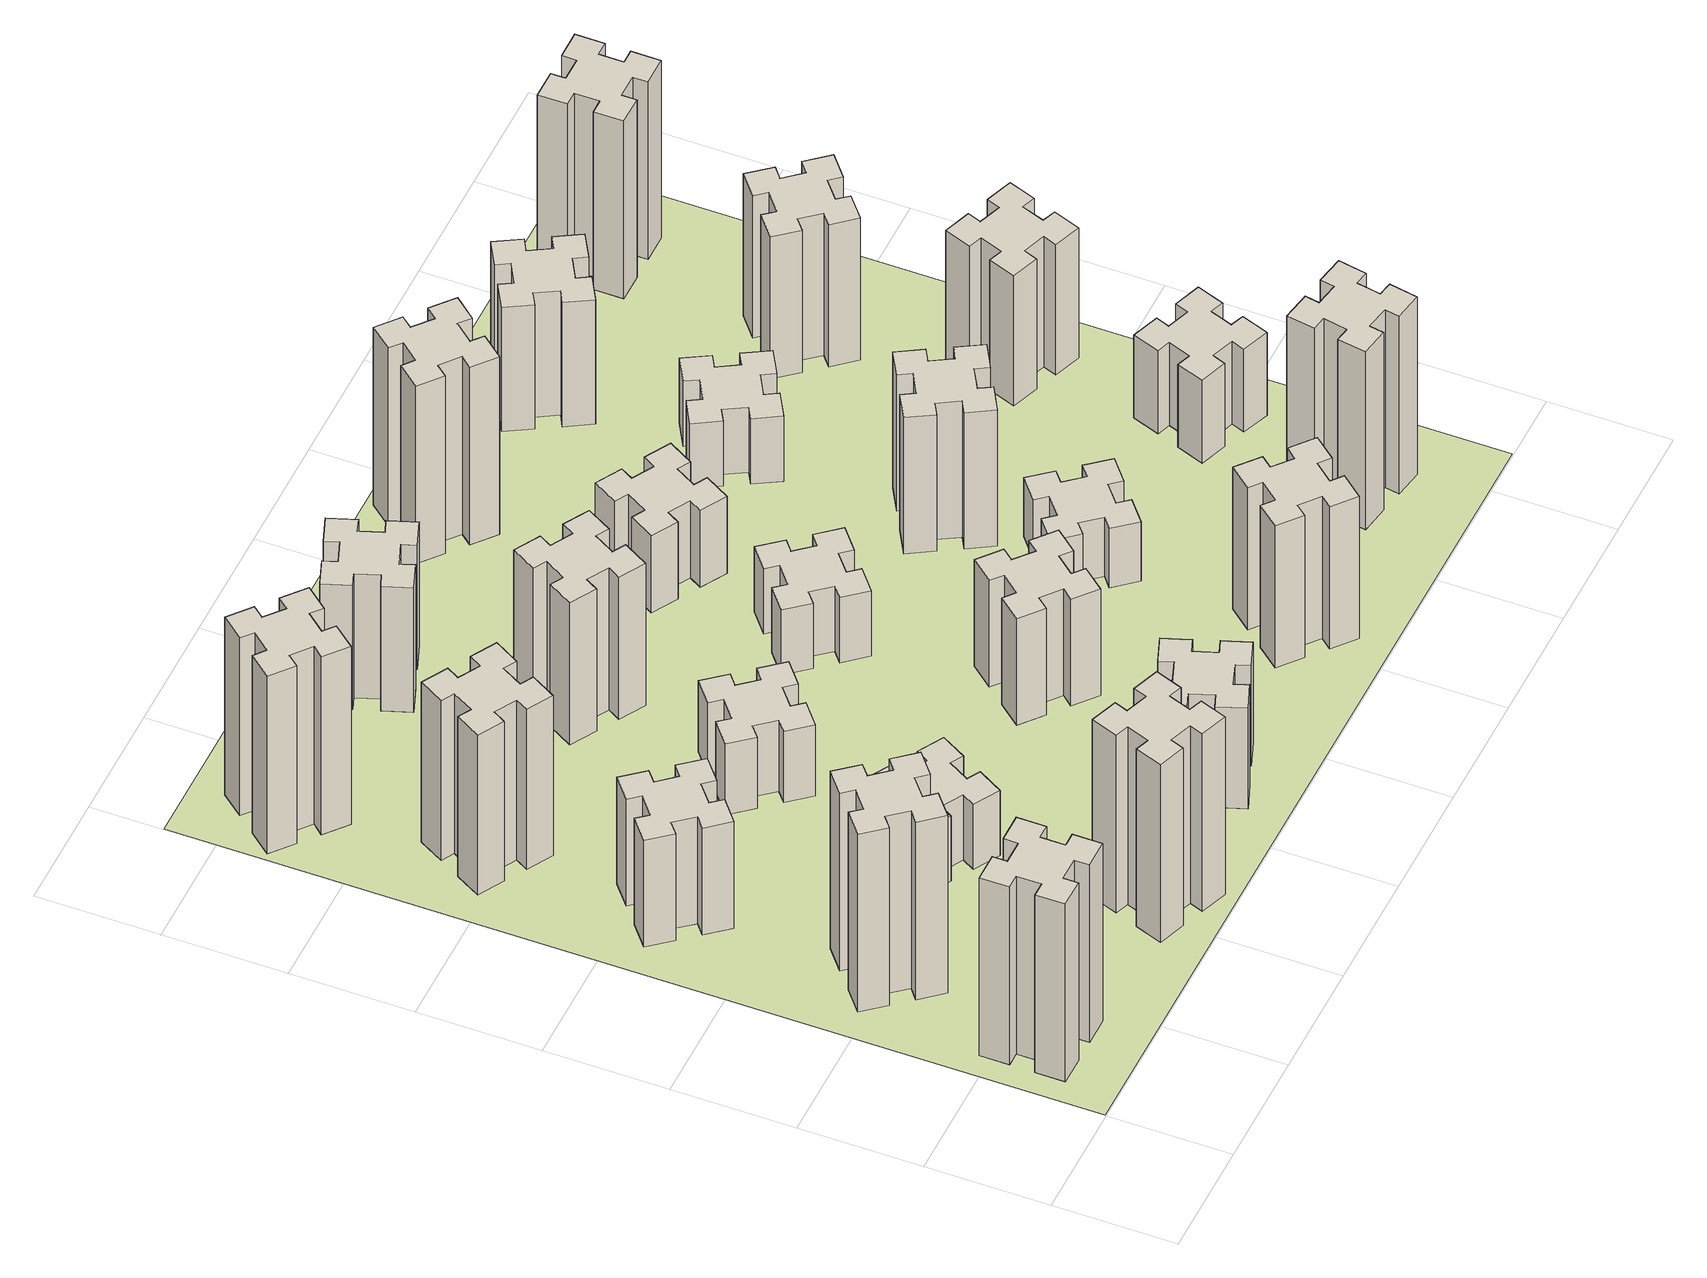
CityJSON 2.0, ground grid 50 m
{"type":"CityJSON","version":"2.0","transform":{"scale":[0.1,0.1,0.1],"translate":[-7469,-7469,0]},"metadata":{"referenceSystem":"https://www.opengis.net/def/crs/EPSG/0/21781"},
"CityObjects":{
"building1":{"type":"Building","attributes":{"class":"1000","function":"1000","usage":"1000","yearOfConstruction":2016,"roofType":"1000","measuredHeight":90,"storeysAboveGround":30,"storeysBelowGround":0},"geometry":[{"type":"Solid","lod":"1","boundaries":[[[[0,1,2,3,4,5,6,7,8,9,10,11,12,13,14,15,16,17,18,19]],[[17,16,20,21]],[[16,15,22,20]],[[15,14,23,22]],[[14,13,24,23]],[[13,12,25,24]],[[12,11,26,25]],[[11,10,27,26]],[[10,9,28,27]],[[9,8,29,28]],[[8,7,30,29]],[[7,6,31,30]],[[6,5,32,31]],[[5,4,33,32]],[[4,3,34,33]],[[3,2,35,34]],[[2,1,36,35]],[[1,0,37,36]],[[0,19,38,37]],[[19,18,39,38]],[[18,17,21,39]],[[24,25,26,27,28,29,30,31,32,33,34,35,36,37,38,39,21,20,22,23]]]]}]},
"building2":{"type":"Building","attributes":{"class":"1000","function":"1000","usage":"1000","yearOfConstruction":2016,"roofType":"1000","measuredHeight":90,"storeysAboveGround":30,"storeysBelowGround":0},"geometry":[{"type":"Solid","lod":"1","boundaries":[[[[40,41,42,43,44,45,46,47,48,49,50,51,52,53,54,55,56,57,58,59]],[[57,56,60,61]],[[56,55,62,60]],[[55,54,63,62]],[[54,53,64,63]],[[53,52,65,64]],[[52,51,66,65]],[[51,50,67,66]],[[50,49,68,67]],[[49,48,69,68]],[[48,47,70,69]],[[47,46,71,70]],[[46,45,72,71]],[[45,44,73,72]],[[44,43,74,73]],[[43,42,75,74]],[[42,41,76,75]],[[41,40,77,76]],[[40,59,78,77]],[[59,58,79,78]],[[58,57,61,79]],[[64,65,66,67,68,69,70,71,72,73,74,75,76,77,78,79,61,60,62,63]]]]}]},
"building3":{"type":"Building","attributes":{"class":"1000","function":"1000","usage":"1000","yearOfConstruction":2016,"roofType":"1000","measuredHeight":54,"storeysAboveGround":30,"storeysBelowGround":0},"geometry":[{"type":"Solid","lod":"1","boundaries":[[[[80,81,82,83,84,85,86,87,88,89,90,91,92,93,94,95,96,97,98,99]],[[97,96,100,101]],[[96,95,102,100]],[[95,94,103,102]],[[94,93,104,103]],[[93,92,105,104]],[[92,91,106,105]],[[91,90,107,106]],[[90,89,108,107]],[[89,88,109,108]],[[88,87,110,109]],[[87,86,111,110]],[[86,85,112,111]],[[85,84,113,112]],[[84,83,114,113]],[[83,82,115,114]],[[82,81,116,115]],[[81,80,117,116]],[[80,99,118,117]],[[99,98,119,118]],[[98,97,101,119]],[[104,105,106,107,108,109,110,111,112,113,114,115,116,117,118,119,101,100,102,103]]]]}]},
"building4":{"type":"Building","attributes":{"class":"1000","function":"1000","usage":"1000","yearOfConstruction":2016,"roofType":"1000","measuredHeight":81,"storeysAboveGround":30,"storeysBelowGround":0},"geometry":[{"type":"Solid","lod":"1","boundaries":[[[[120,121,122,123,124,125,126,127,128,129,130,131,132,133,134,135,136,137,138,139]],[[137,136,140,141]],[[136,135,142,140]],[[135,134,143,142]],[[134,133,144,143]],[[133,132,145,144]],[[132,131,146,145]],[[131,130,147,146]],[[130,129,148,147]],[[129,128,149,148]],[[128,127,150,149]],[[127,126,151,150]],[[126,125,152,151]],[[125,124,153,152]],[[124,123,154,153]],[[123,122,155,154]],[[122,121,156,155]],[[121,120,157,156]],[[120,139,158,157]],[[139,138,159,158]],[[138,137,141,159]],[[144,145,146,147,148,149,150,151,152,153,154,155,156,157,158,159,141,140,142,143]]]]}]},
"building5":{"type":"Building","attributes":{"class":"1000","function":"1000","usage":"1000","yearOfConstruction":2016,"roofType":"1000","measuredHeight":90,"storeysAboveGround":30,"storeysBelowGround":0},"geometry":[{"type":"Solid","lod":"1","boundaries":[[[[160,161,162,163,164,165,166,167,168,169,170,171,172,173,174,175,176,177,178,179]],[[177,176,180,181]],[[176,175,182,180]],[[175,174,183,182]],[[174,173,184,183]],[[173,172,185,184]],[[172,171,186,185]],[[171,170,187,186]],[[170,169,188,187]],[[169,168,189,188]],[[168,167,190,189]],[[167,166,191,190]],[[166,165,192,191]],[[165,164,193,192]],[[164,163,194,193]],[[163,162,195,194]],[[162,161,196,195]],[[161,160,197,196]],[[160,179,198,197]],[[179,178,199,198]],[[178,177,181,199]],[[184,185,186,187,188,189,190,191,192,193,194,195,196,197,198,199,181,180,182,183]]]]}]},
"building6":{"type":"Building","attributes":{"class":"1000","function":"1000","usage":"1000","yearOfConstruction":2016,"roofType":"1000","measuredHeight":90,"storeysAboveGround":30,"storeysBelowGround":0},"geometry":[{"type":"Solid","lod":"1","boundaries":[[[[200,201,202,203,204,205,206,207,208,209,210,211,212,213,214,215,216,217,218,219]],[[217,216,220,221]],[[216,215,222,220]],[[215,214,223,222]],[[214,213,224,223]],[[213,212,225,224]],[[212,211,226,225]],[[211,210,227,226]],[[210,209,228,227]],[[209,208,229,228]],[[208,207,230,229]],[[207,206,231,230]],[[206,205,232,231]],[[205,204,233,232]],[[204,203,234,233]],[[203,202,235,234]],[[202,201,236,235]],[[201,200,237,236]],[[200,219,238,237]],[[219,218,239,238]],[[218,217,221,239]],[[224,225,226,227,228,229,230,231,232,233,234,235,236,237,238,239,221,220,222,223]]]]}]},
"building7":{"type":"Building","attributes":{"class":"1000","function":"1000","usage":"1000","yearOfConstruction":2016,"roofType":"1000","measuredHeight":33,"storeysAboveGround":30,"storeysBelowGround":0},"geometry":[{"type":"Solid","lod":"1","boundaries":[[[[240,241,242,243,244,245,246,247,248,249,250,251,252,253,254,255,256,257,258,259]],[[257,256,260,261]],[[256,255,262,260]],[[255,254,263,262]],[[254,253,264,263]],[[253,252,265,264]],[[252,251,266,265]],[[251,250,267,266]],[[250,249,268,267]],[[249,248,269,268]],[[248,247,270,269]],[[247,246,271,270]],[[246,245,272,271]],[[245,244,273,272]],[[244,243,274,273]],[[243,242,275,274]],[[242,241,276,275]],[[241,240,277,276]],[[240,259,278,277]],[[259,258,279,278]],[[258,257,261,279]],[[264,265,266,267,268,269,270,271,272,273,274,275,276,277,278,279,261,260,262,263]]]]}]},
"building8":{"type":"Building","attributes":{"class":"1000","function":"1000","usage":"1000","yearOfConstruction":2016,"roofType":"1000","measuredHeight":36,"storeysAboveGround":30,"storeysBelowGround":0},"geometry":[{"type":"Solid","lod":"1","boundaries":[[[[280,281,282,283,284,285,286,287,288,289,290,291,292,293,294,295,296,297,298,299]],[[297,296,300,301]],[[296,295,302,300]],[[295,294,303,302]],[[294,293,304,303]],[[293,292,305,304]],[[292,291,306,305]],[[291,290,307,306]],[[290,289,308,307]],[[289,288,309,308]],[[288,287,310,309]],[[287,286,311,310]],[[286,285,312,311]],[[285,284,313,312]],[[284,283,314,313]],[[283,282,315,314]],[[282,281,316,315]],[[281,280,317,316]],[[280,299,318,317]],[[299,298,319,318]],[[298,297,301,319]],[[304,305,306,307,308,309,310,311,312,313,314,315,316,317,318,319,301,300,302,303]]]]}]},
"building9":{"type":"Building","attributes":{"class":"1000","function":"1000","usage":"1000","yearOfConstruction":2016,"roofType":"1000","measuredHeight":51,"storeysAboveGround":30,"storeysBelowGround":0},"geometry":[{"type":"Solid","lod":"1","boundaries":[[[[320,321,322,323,324,325,326,327,328,329,330,331,332,333,334,335,336,337,338,339]],[[337,336,340,341]],[[336,335,342,340]],[[335,334,343,342]],[[334,333,344,343]],[[333,332,345,344]],[[332,331,346,345]],[[331,330,347,346]],[[330,329,348,347]],[[329,328,349,348]],[[328,327,350,349]],[[327,326,351,350]],[[326,325,352,351]],[[325,324,353,352]],[[324,323,354,353]],[[323,322,355,354]],[[322,321,356,355]],[[321,320,357,356]],[[320,339,358,357]],[[339,338,359,358]],[[338,337,341,359]],[[344,345,346,347,348,349,350,351,352,353,354,355,356,357,358,359,341,340,342,343]]]]}]},
"building10":{"type":"Building","attributes":{"class":"1000","function":"1000","usage":"1000","yearOfConstruction":2016,"roofType":"1000","measuredHeight":72,"storeysAboveGround":30,"storeysBelowGround":0},"geometry":[{"type":"Solid","lod":"1","boundaries":[[[[360,361,362,363,364,365,366,367,368,369,370,371,372,373,374,375,376,377,378,379]],[[377,376,380,381]],[[376,375,382,380]],[[375,374,383,382]],[[374,373,384,383]],[[373,372,385,384]],[[372,371,386,385]],[[371,370,387,386]],[[370,369,388,387]],[[369,368,389,388]],[[368,367,390,389]],[[367,366,391,390]],[[366,365,392,391]],[[365,364,393,392]],[[364,363,394,393]],[[363,362,395,394]],[[362,361,396,395]],[[361,360,397,396]],[[360,379,398,397]],[[379,378,399,398]],[[378,377,381,399]],[[384,385,386,387,388,389,390,391,392,393,394,395,396,397,398,399,381,380,382,383]]]]}]},
"building11":{"type":"Building","attributes":{"class":"1000","function":"1000","usage":"1000","yearOfConstruction":2016,"roofType":"1000","measuredHeight":63,"storeysAboveGround":30,"storeysBelowGround":0},"geometry":[{"type":"Solid","lod":"1","boundaries":[[[[400,401,402,403,404,405,406,407,408,409,410,411,412,413,414,415,416,417,418,419]],[[417,416,420,421]],[[416,415,422,420]],[[415,414,423,422]],[[414,413,424,423]],[[413,412,425,424]],[[412,411,426,425]],[[411,410,427,426]],[[410,409,428,427]],[[409,408,429,428]],[[408,407,430,429]],[[407,406,431,430]],[[406,405,432,431]],[[405,404,433,432]],[[404,403,434,433]],[[403,402,435,434]],[[402,401,436,435]],[[401,400,437,436]],[[400,419,438,437]],[[419,418,439,438]],[[418,417,421,439]],[[424,425,426,427,428,429,430,431,432,433,434,435,436,437,438,439,421,420,422,423]]]]}]},
"building12":{"type":"Building","attributes":{"class":"1000","function":"1000","usage":"1000","yearOfConstruction":2016,"roofType":"1000","measuredHeight":54,"storeysAboveGround":30,"storeysBelowGround":0},"geometry":[{"type":"Solid","lod":"1","boundaries":[[[[440,441,442,443,444,445,446,447,448,449,450,451,452,453,454,455,456,457,458,459]],[[457,456,460,461]],[[456,455,462,460]],[[455,454,463,462]],[[454,453,464,463]],[[453,452,465,464]],[[452,451,466,465]],[[451,450,467,466]],[[450,449,468,467]],[[449,448,469,468]],[[448,447,470,469]],[[447,446,471,470]],[[446,445,472,471]],[[445,444,473,472]],[[444,443,474,473]],[[443,442,475,474]],[[442,441,476,475]],[[441,440,477,476]],[[440,459,478,477]],[[459,458,479,478]],[[458,457,461,479]],[[464,465,466,467,468,469,470,471,472,473,474,475,476,477,478,479,461,460,462,463]]]]}]},
"building13":{"type":"Building","attributes":{"class":"1000","function":"1000","usage":"1000","yearOfConstruction":2016,"roofType":"1000","measuredHeight":33,"storeysAboveGround":30,"storeysBelowGround":0},"geometry":[{"type":"Solid","lod":"1","boundaries":[[[[480,481,482,483,484,485,486,487,488,489,490,491,492,493,494,495,496,497,498,499]],[[497,496,500,501]],[[496,495,502,500]],[[495,494,503,502]],[[494,493,504,503]],[[493,492,505,504]],[[492,491,506,505]],[[491,490,507,506]],[[490,489,508,507]],[[489,488,509,508]],[[488,487,510,509]],[[487,486,511,510]],[[486,485,512,511]],[[485,484,513,512]],[[484,483,514,513]],[[483,482,515,514]],[[482,481,516,515]],[[481,480,517,516]],[[480,499,518,517]],[[499,498,519,518]],[[498,497,501,519]],[[504,505,506,507,508,509,510,511,512,513,514,515,516,517,518,519,501,500,502,503]]]]}]},
"building14":{"type":"Building","attributes":{"class":"1000","function":"1000","usage":"1000","yearOfConstruction":2016,"roofType":"1000","measuredHeight":72,"storeysAboveGround":30,"storeysBelowGround":0},"geometry":[{"type":"Solid","lod":"1","boundaries":[[[[520,521,522,523,524,525,526,527,528,529,530,531,532,533,534,535,536,537,538,539]],[[537,536,540,541]],[[536,535,542,540]],[[535,534,543,542]],[[534,533,544,543]],[[533,532,545,544]],[[532,531,546,545]],[[531,530,547,546]],[[530,529,548,547]],[[529,528,549,548]],[[528,527,550,549]],[[527,526,551,550]],[[526,525,552,551]],[[525,524,553,552]],[[524,523,554,553]],[[523,522,555,554]],[[522,521,556,555]],[[521,520,557,556]],[[520,539,558,557]],[[539,538,559,558]],[[538,537,541,559]],[[544,545,546,547,548,549,550,551,552,553,554,555,556,557,558,559,541,540,542,543]]]]}]},
"building15":{"type":"Building","attributes":{"class":"1000","function":"1000","usage":"1000","yearOfConstruction":2016,"roofType":"1000","measuredHeight":39,"storeysAboveGround":30,"storeysBelowGround":0},"geometry":[{"type":"Solid","lod":"1","boundaries":[[[[560,561,562,563,564,565,566,567,568,569,570,571,572,573,574,575,576,577,578,579]],[[577,576,580,581]],[[576,575,582,580]],[[575,574,583,582]],[[574,573,584,583]],[[573,572,585,584]],[[572,571,586,585]],[[571,570,587,586]],[[570,569,588,587]],[[569,568,589,588]],[[568,567,590,589]],[[567,566,591,590]],[[566,565,592,591]],[[565,564,593,592]],[[564,563,594,593]],[[563,562,595,594]],[[562,561,596,595]],[[561,560,597,596]],[[560,579,598,597]],[[579,578,599,598]],[[578,577,581,599]],[[584,585,586,587,588,589,590,591,592,593,594,595,596,597,598,599,581,580,582,583]]]]}]},
"building16":{"type":"Building","attributes":{"class":"1000","function":"1000","usage":"1000","yearOfConstruction":2016,"roofType":"1000","measuredHeight":90,"storeysAboveGround":30,"storeysBelowGround":0},"geometry":[{"type":"Solid","lod":"1","boundaries":[[[[600,601,602,603,604,605,606,607,608,609,610,611,612,613,614,615,616,617,618,619]],[[617,616,620,621]],[[616,615,622,620]],[[615,614,623,622]],[[614,613,624,623]],[[613,612,625,624]],[[612,611,626,625]],[[611,610,627,626]],[[610,609,628,627]],[[609,608,629,628]],[[608,607,630,629]],[[607,606,631,630]],[[606,605,632,631]],[[605,604,633,632]],[[604,603,634,633]],[[603,602,635,634]],[[602,601,636,635]],[[601,600,637,636]],[[600,619,638,637]],[[619,618,639,638]],[[618,617,621,639]],[[624,625,626,627,628,629,630,631,632,633,634,635,636,637,638,639,621,620,622,623]]]]}]},
"building17":{"type":"Building","attributes":{"class":"1000","function":"1000","usage":"1000","yearOfConstruction":2016,"roofType":"1000","measuredHeight":30,"storeysAboveGround":30,"storeysBelowGround":0},"geometry":[{"type":"Solid","lod":"1","boundaries":[[[[640,641,642,643,644,645,646,647,648,649,650,651,652,653,654,655,656,657,658,659]],[[657,656,660,661]],[[656,655,662,660]],[[655,654,663,662]],[[654,653,664,663]],[[653,652,665,664]],[[652,651,666,665]],[[651,650,667,666]],[[650,649,668,667]],[[649,648,669,668]],[[648,647,670,669]],[[647,646,671,670]],[[646,645,672,671]],[[645,644,673,672]],[[644,643,674,673]],[[643,642,675,674]],[[642,641,676,675]],[[641,640,677,676]],[[640,659,678,677]],[[659,658,679,678]],[[658,657,661,679]],[[664,665,666,667,668,669,670,671,672,673,674,675,676,677,678,679,661,660,662,663]]]]}]},
"building18":{"type":"Building","attributes":{"class":"1000","function":"1000","usage":"1000","yearOfConstruction":2016,"roofType":"1000","measuredHeight":69,"storeysAboveGround":30,"storeysBelowGround":0},"geometry":[{"type":"Solid","lod":"1","boundaries":[[[[680,681,682,683,684,685,686,687,688,689,690,691,692,693,694,695,696,697,698,699]],[[697,696,700,701]],[[696,695,702,700]],[[695,694,703,702]],[[694,693,704,703]],[[693,692,705,704]],[[692,691,706,705]],[[691,690,707,706]],[[690,689,708,707]],[[689,688,709,708]],[[688,687,710,709]],[[687,686,711,710]],[[686,685,712,711]],[[685,684,713,712]],[[684,683,714,713]],[[683,682,715,714]],[[682,681,716,715]],[[681,680,717,716]],[[680,699,718,717]],[[699,698,719,718]],[[698,697,701,719]],[[704,705,706,707,708,709,710,711,712,713,714,715,716,717,718,719,701,700,702,703]]]]}]},
"building19":{"type":"Building","attributes":{"class":"1000","function":"1000","usage":"1000","yearOfConstruction":2016,"roofType":"1000","measuredHeight":33,"storeysAboveGround":30,"storeysBelowGround":0},"geometry":[{"type":"Solid","lod":"1","boundaries":[[[[720,721,722,723,724,725,726,727,728,729,730,731,732,733,734,735,736,737,738,739]],[[737,736,740,741]],[[736,735,742,740]],[[735,734,743,742]],[[734,733,744,743]],[[733,732,745,744]],[[732,731,746,745]],[[731,730,747,746]],[[730,729,748,747]],[[729,728,749,748]],[[728,727,750,749]],[[727,726,751,750]],[[726,725,752,751]],[[725,724,753,752]],[[724,723,754,753]],[[723,722,755,754]],[[722,721,756,755]],[[721,720,757,756]],[[720,739,758,757]],[[739,738,759,758]],[[738,737,741,759]],[[744,745,746,747,748,749,750,751,752,753,754,755,756,757,758,759,741,740,742,743]]]]}]},
"building20":{"type":"Building","attributes":{"class":"1000","function":"1000","usage":"1000","yearOfConstruction":2016,"roofType":"1000","measuredHeight":90,"storeysAboveGround":30,"storeysBelowGround":0},"geometry":[{"type":"Solid","lod":"1","boundaries":[[[[760,761,762,763,764,765,766,767,768,769,770,771,772,773,774,775,776,777,778,779]],[[777,776,780,781]],[[776,775,782,780]],[[775,774,783,782]],[[774,773,784,783]],[[773,772,785,784]],[[772,771,786,785]],[[771,770,787,786]],[[770,769,788,787]],[[769,768,789,788]],[[768,767,790,789]],[[767,766,791,790]],[[766,765,792,791]],[[765,764,793,792]],[[764,763,794,793]],[[763,762,795,794]],[[762,761,796,795]],[[761,760,797,796]],[[760,779,798,797]],[[779,778,799,798]],[[778,777,781,799]],[[784,785,786,787,788,789,790,791,792,793,794,795,796,797,798,799,781,780,782,783]]]]}]},
"building21":{"type":"Building","attributes":{"class":"1000","function":"1000","usage":"1000","yearOfConstruction":2016,"roofType":"1000","measuredHeight":63,"storeysAboveGround":30,"storeysBelowGround":0},"geometry":[{"type":"Solid","lod":"1","boundaries":[[[[800,801,802,803,804,805,806,807,808,809,810,811,812,813,814,815,816,817,818,819]],[[817,816,820,821]],[[816,815,822,820]],[[815,814,823,822]],[[814,813,824,823]],[[813,812,825,824]],[[812,811,826,825]],[[811,810,827,826]],[[810,809,828,827]],[[809,808,829,828]],[[808,807,830,829]],[[807,806,831,830]],[[806,805,832,831]],[[805,804,833,832]],[[804,803,834,833]],[[803,802,835,834]],[[802,801,836,835]],[[801,800,837,836]],[[800,819,838,837]],[[819,818,839,838]],[[818,817,821,839]],[[824,825,826,827,828,829,830,831,832,833,834,835,836,837,838,839,821,820,822,823]]]]}]},
"building22":{"type":"Building","attributes":{"class":"1000","function":"1000","usage":"1000","yearOfConstruction":2016,"roofType":"1000","measuredHeight":42,"storeysAboveGround":30,"storeysBelowGround":0},"geometry":[{"type":"Solid","lod":"1","boundaries":[[[[840,841,842,843,844,845,846,847,848,849,850,851,852,853,854,855,856,857,858,859]],[[857,856,860,861]],[[856,855,862,860]],[[855,854,863,862]],[[854,853,864,863]],[[853,852,865,864]],[[852,851,866,865]],[[851,850,867,866]],[[850,849,868,867]],[[849,848,869,868]],[[848,847,870,869]],[[847,846,871,870]],[[846,845,872,871]],[[845,844,873,872]],[[844,843,874,873]],[[843,842,875,874]],[[842,841,876,875]],[[841,840,877,876]],[[840,859,878,877]],[[859,858,879,878]],[[858,857,861,879]],[[864,865,866,867,868,869,870,871,872,873,874,875,876,877,878,879,861,860,862,863]]]]}]},
"building23":{"type":"Building","attributes":{"class":"1000","function":"1000","usage":"1000","yearOfConstruction":2016,"roofType":"1000","measuredHeight":66,"storeysAboveGround":30,"storeysBelowGround":0},"geometry":[{"type":"Solid","lod":"1","boundaries":[[[[880,881,882,883,884,885,886,887,888,889,890,891,892,893,894,895,896,897,898,899]],[[897,896,900,901]],[[896,895,902,900]],[[895,894,903,902]],[[894,893,904,903]],[[893,892,905,904]],[[892,891,906,905]],[[891,890,907,906]],[[890,889,908,907]],[[889,888,909,908]],[[888,887,910,909]],[[887,886,911,910]],[[886,885,912,911]],[[885,884,913,912]],[[884,883,914,913]],[[883,882,915,914]],[[882,881,916,915]],[[881,880,917,916]],[[880,899,918,917]],[[899,898,919,918]],[[898,897,901,919]],[[904,905,906,907,908,909,910,911,912,913,914,915,916,917,918,919,901,900,902,903]]]]}]},
"building24":{"type":"Building","attributes":{"class":"1000","function":"1000","usage":"1000","yearOfConstruction":2016,"roofType":"1000","measuredHeight":72,"storeysAboveGround":30,"storeysBelowGround":0},"geometry":[{"type":"Solid","lod":"1","boundaries":[[[[920,921,922,923,924,925,926,927,928,929,930,931,932,933,934,935,936,937,938,939]],[[937,936,940,941]],[[936,935,942,940]],[[935,934,943,942]],[[934,933,944,943]],[[933,932,945,944]],[[932,931,946,945]],[[931,930,947,946]],[[930,929,948,947]],[[929,928,949,948]],[[928,927,950,949]],[[927,926,951,950]],[[926,925,952,951]],[[925,924,953,952]],[[924,923,954,953]],[[923,922,955,954]],[[922,921,956,955]],[[921,920,957,956]],[[920,939,958,957]],[[939,938,959,958]],[[938,937,941,959]],[[944,945,946,947,948,949,950,951,952,953,954,955,956,957,958,959,941,940,942,943]]]]}]},
"building25":{"type":"Building","attributes":{"class":"1000","function":"1000","usage":"1000","yearOfConstruction":2016,"roofType":"1000","measuredHeight":90,"storeysAboveGround":30,"storeysBelowGround":0},"geometry":[{"type":"Solid","lod":"1","boundaries":[[[[960,961,962,963,964,965,966,967,968,969,970,971,972,973,974,975,976,977,978,979]],[[977,976,980,981]],[[976,975,982,980]],[[975,974,983,982]],[[974,973,984,983]],[[973,972,985,984]],[[972,971,986,985]],[[971,970,987,986]],[[970,969,988,987]],[[969,968,989,988]],[[968,967,990,989]],[[967,966,991,990]],[[966,965,992,991]],[[965,964,993,992]],[[964,963,994,993]],[[963,962,995,994]],[[962,961,996,995]],[[961,960,997,996]],[[960,979,998,997]],[[979,978,999,998]],[[978,977,981,999]],[[984,985,986,987,988,989,990,991,992,993,994,995,996,997,998,999,981,980,982,983]]]]}]},
"landuse1":{"type":"LandUse","attributes":{"name":"plot1","function":"1010"},"geometry":[{"type":"MultiSurface","lod":"1","boundaries":[[[1000,1001,1002,1003]]]}]}
},
"vertices":[
[165,425,0],[165,325,0],[105,325,0],[105,205,0],[225,205,0],[225,265,0],[325,265,0],[325,205,0],[445,205,0],[445,325,0],[385,325,0],[385,425,0],[445,425,0],[445,545,0],[325,545,0],[325,485,0],[225,485,0],[225,545,0],[105,545,0],[105,425,0],[225,485,900],[225,545,900],[325,485,900],[325,545,900],[445,545,900],[445,425,900],[385,425,900],[385,325,900],[445,325,900],[445,205,900],[325,205,900],[325,265,900],[225,265,900],[225,205,900],[105,205,900],[105,325,900],[165,325,900],[165,425,900],[105,425,900],[105,545,900],
[492,1048,0],[427,1124,0],[473,1163,0],[396,1255,0],[304,1178,0],[343,1132,0],[266,1067,0],[228,1113,0],[136,1036,0],[213,944,0],[259,983,0],[323,906,0],[277,868,0],[354,776,0],[446,853,0],[408,899,0],[484,963,0],[523,917,0],[615,994,0],[538,1086,0],[484,963,900],[523,917,900],[408,899,900],[446,853,900],[354,776,900],[277,868,900],[323,906,900],[259,983,900],[213,944,900],[136,1036,900],[228,1113,900],[266,1067,900],[343,1132,900],[304,1178,900],[396,1255,900],[473,1163,900],[427,1124,900],[492,1048,900],[538,1086,900],[615,994,900],
[492,1888,0],[427,1964,0],[473,2003,0],[396,2095,0],[304,2018,0],[343,1972,0],[266,1907,0],[228,1953,0],[136,1876,0],[213,1784,0],[259,1823,0],[323,1746,0],[277,1708,0],[354,1616,0],[446,1693,0],[408,1739,0],[484,1803,0],[523,1757,0],[615,1834,0],[538,1926,0],[484,1803,540],[523,1757,540],[408,1739,540],[446,1693,540],[354,1616,540],[277,1708,540],[323,1746,540],[259,1823,540],[213,1784,540],[136,1876,540],[228,1953,540],[266,1907,540],[343,1972,540],[304,2018,540],[396,2095,540],[473,2003,540],[427,1964,540],[492,1888,540],[538,1926,540],[615,1834,540],
[474,2666,0],[387,2716,0],[417,2768,0],[313,2828,0],[253,2724,0],[305,2694,0],[255,2607,0],[203,2637,0],[143,2533,0],[247,2473,0],[277,2525,0],[364,2475,0],[334,2423,0],[438,2363,0],[498,2467,0],[446,2497,0],[496,2584,0],[548,2554,0],[608,2658,0],[504,2718,0],[496,2584,810],[548,2554,810],[446,2497,810],[498,2467,810],[438,2363,810],[334,2423,810],[364,2475,810],[277,2525,810],[247,2473,810],[143,2533,810],[203,2637,810],[255,2607,810],[305,2694,810],[253,2724,810],[313,2828,810],[417,2768,810],[387,2716,810],[474,2666,810],[504,2718,810],[608,2658,810],
[1029,360,0],[995,266,0],[939,287,0],[897,174,0],[1010,133,0],[1031,189,0],[1125,155,0],[1104,99,0],[1217,57,0],[1258,170,0],[1202,191,0],[1236,285,0],[1292,264,0],[1333,377,0],[1220,418,0],[1200,362,0],[1106,396,0],[1127,452,0],[1014,493,0],[973,380,0],[1106,396,900],[1127,452,900],[1200,362,900],[1220,418,900],[1333,377,900],[1292,264,900],[1236,285,900],[1202,191,900],[1258,170,900],[1217,57,900],[1104,99,900],[1125,155,900],[1031,189,900],[1010,133,900],[897,174,900],[939,287,900],[995,266,900],[1029,360,900],[973,380,900],[1014,493,900],
[384,3387,0],[308,3452,0],[346,3498,0],[254,3575,0],[177,3483,0],[223,3444,0],[159,3368,0],[113,3406,0],[36,3314,0],[128,3237,0],[166,3283,0],[243,3219,0],[204,3173,0],[296,3096,0],[373,3188,0],[327,3226,0],[392,3303,0],[438,3264,0],[515,3356,0],[423,3433,0],[392,3303,900],[438,3264,900],[327,3226,900],[373,3188,900],[296,3096,900],[204,3173,900],[243,3219,900],[166,3283,900],[128,3237,900],[36,3314,900],[113,3406,900],[159,3368,900],[223,3444,900],[177,3483,900],[254,3575,900],[346,3498,900],[308,3452,900],[384,3387,900],[423,3433,900],[515,3356,900],
[1086,1017,0],[1136,1104,0],[1188,1074,0],[1248,1178,0],[1144,1238,0],[1114,1186,0],[1027,1236,0],[1057,1288,0],[953,1348,0],[893,1244,0],[945,1214,0],[895,1127,0],[843,1157,0],[783,1053,0],[887,993,0],[917,1045,0],[1004,995,0],[974,943,0],[1078,883,0],[1138,987,0],[1004,995,330],[974,943,330],[917,1045,330],[887,993,330],[783,1053,330],[843,1157,330],[895,1127,330],[945,1214,330],[893,1244,330],[953,1348,330],[1057,1288,330],[1027,1236,330],[1114,1186,330],[1144,1238,330],[1248,1178,330],[1188,1074,330],[1136,1104,330],[1086,1017,330],[1138,987,330],[1078,883,330],
[1083,1972,0],[1006,1907,0],[968,1953,0],[876,1876,0],[953,1784,0],[999,1823,0],[1063,1746,0],[1017,1708,0],[1094,1616,0],[1186,1693,0],[1148,1739,0],[1224,1803,0],[1263,1757,0],[1355,1834,0],[1278,1926,0],[1232,1888,0],[1167,1964,0],[1213,2003,0],[1136,2095,0],[1044,2018,0],[1167,1964,360],[1213,2003,360],[1232,1888,360],[1278,1926,360],[1355,1834,360],[1263,1757,360],[1224,1803,360],[1148,1739,360],[1186,1693,360],[1094,1616,360],[1017,1708,360],[1063,1746,360],[999,1823,360],[953,1784,360],[876,1876,360],[968,1953,360],[1006,1907,360],[1083,1972,360],[1044,2018,360],[1136,2095,360],
[1765,496,0],[1671,462,0],[1650,518,0],[1537,477,0],[1579,364,0],[1635,385,0],[1669,291,0],[1613,270,0],[1654,157,0],[1767,199,0],[1746,255,0],[1840,289,0],[1860,233,0],[1973,274,0],[1932,387,0],[1876,366,0],[1842,460,0],[1898,480,0],[1857,593,0],[1744,552,0],[1842,460,510],[1898,480,510],[1876,366,510],[1932,387,510],[1973,274,510],[1860,233,510],[1840,289,510],[1746,255,510],[1767,199,510],[1654,157,510],[1613,270,510],[1669,291,510],[1635,385,510],[1579,364,510],[1537,477,510],[1650,518,510],[1671,462,510],[1765,496,510],[1744,552,510],[1857,593,510],
[1314,2666,0],[1227,2716,0],[1257,2768,0],[1153,2828,0],[1093,2724,0],[1145,2694,0],[1095,2607,0],[1043,2637,0],[983,2533,0],[1087,2473,0],[1117,2525,0],[1204,2475,0],[1174,2423,0],[1278,2363,0],[1338,2467,0],[1286,2497,0],[1336,2584,0],[1388,2554,0],[1448,2658,0],[1344,2718,0],[1336,2584,720],[1388,2554,720],[1286,2497,720],[1338,2467,720],[1278,2363,720],[1174,2423,720],[1204,2475,720],[1117,2525,720],[1087,2473,720],[983,2533,720],[1043,2637,720],[1095,2607,720],[1145,2694,720],[1093,2724,720],[1153,2828,720],[1257,2768,720],[1227,2716,720],[1314,2666,720],[1344,2718,720],[1448,2658,720],
[1025,3456,0],[931,3422,0],[910,3478,0],[797,3437,0],[839,3324,0],[895,3345,0],[929,3251,0],[873,3230,0],[914,3117,0],[1027,3159,0],[1006,3215,0],[1100,3249,0],[1120,3193,0],[1233,3234,0],[1192,3347,0],[1136,3326,0],[1102,3420,0],[1158,3440,0],[1117,3553,0],[1004,3512,0],[1102,3420,630],[1158,3440,630],[1136,3326,630],[1192,3347,630],[1233,3234,630],[1120,3193,630],[1100,3249,630],[1006,3215,630],[1027,3159,630],[914,3117,630],[873,3230,630],[929,3251,630],[895,3345,630],[839,3324,630],[797,3437,630],[910,3478,630],[931,3422,630],[1025,3456,630],[1004,3512,630],[1117,3553,630],
[1846,1063,0],[1923,999,0],[1884,953,0],[1976,876,0],[2053,968,0],[2007,1006,0],[2072,1083,0],[2118,1044,0],[2195,1136,0],[2103,1213,0],[2064,1167,0],[1988,1232,0],[2026,1278,0],[1934,1355,0],[1857,1263,0],[1903,1224,0],[1839,1148,0],[1793,1186,0],[1716,1094,0],[1808,1017,0],[1839,1148,540],[1793,1186,540],[1903,1224,540],[1857,1263,540],[1934,1355,540],[2026,1278,540],[1988,1232,540],[2064,1167,540],[2103,1213,540],[2195,1136,540],[2118,1044,540],[2072,1083,540],[2007,1006,540],[2053,968,540],[1976,876,540],[1884,953,540],[1923,999,540],[1846,1063,540],[1808,1017,540],[1716,1094,540],
[1972,1988,0],[1907,2064,0],[1953,2103,0],[1876,2195,0],[1784,2118,0],[1823,2072,0],[1746,2007,0],[1708,2053,0],[1616,1976,0],[1693,1884,0],[1739,1923,0],[1803,1846,0],[1757,1808,0],[1834,1716,0],[1926,1793,0],[1888,1839,0],[1964,1903,0],[2003,1857,0],[2095,1934,0],[2018,2026,0],[1964,1903,330],[2003,1857,330],[1888,1839,330],[1926,1793,330],[1834,1716,330],[1757,1808,330],[1803,1846,330],[1739,1923,330],[1693,1884,330],[1616,1976,330],[1708,2053,330],[1746,2007,330],[1823,2072,330],[1784,2118,330],[1876,2195,330],[1953,2103,330],[1907,2064,330],[1972,1988,330],[2018,2026,330],[2095,1934,330],
[2486,323,0],[2563,259,0],[2524,213,0],[2616,136,0],[2693,228,0],[2647,266,0],[2712,343,0],[2758,304,0],[2835,396,0],[2743,473,0],[2704,427,0],[2628,492,0],[2666,538,0],[2574,615,0],[2497,523,0],[2543,484,0],[2479,408,0],[2433,446,0],[2356,354,0],[2448,277,0],[2479,408,720],[2433,446,720],[2543,484,720],[2497,523,720],[2574,615,720],[2666,538,720],[2628,492,720],[2704,427,720],[2743,473,720],[2835,396,720],[2758,304,720],[2712,343,720],[2647,266,720],[2693,228,720],[2616,136,720],[2524,213,720],[2563,259,720],[2486,323,720],[2448,277,720],[2356,354,720],
[2026,2497,0],[2076,2584,0],[2128,2554,0],[2188,2658,0],[2084,2718,0],[2054,2666,0],[1967,2716,0],[1997,2768,0],[1893,2828,0],[1833,2724,0],[1885,2694,0],[1835,2607,0],[1783,2637,0],[1723,2533,0],[1827,2473,0],[1857,2525,0],[1944,2475,0],[1914,2423,0],[2018,2363,0],[2078,2467,0],[1944,2475,390],[1914,2423,390],[1857,2525,390],[1827,2473,390],[1723,2533,390],[1783,2637,390],[1835,2607,390],[1885,2694,390],[1833,2724,390],[1893,2828,390],[1997,2768,390],[1967,2716,390],[2054,2666,390],[2084,2718,390],[2188,2658,390],[2128,2554,390],[2076,2584,390],[2026,2497,390],[2078,2467,390],[2018,2363,390],
[1746,3383,0],[1823,3319,0],[1784,3273,0],[1876,3196,0],[1953,3288,0],[1907,3326,0],[1972,3403,0],[2018,3364,0],[2095,3456,0],[2003,3533,0],[1964,3487,0],[1888,3552,0],[1926,3598,0],[1834,3675,0],[1757,3583,0],[1803,3544,0],[1739,3468,0],[1693,3506,0],[1616,3414,0],[1708,3337,0],[1739,3468,900],[1693,3506,900],[1803,3544,900],[1757,3583,900],[1834,3675,900],[1926,3598,900],[1888,3552,900],[1964,3487,900],[2003,3533,900],[2095,3456,900],[2018,3364,900],[1972,3403,900],[1907,3326,900],[1953,3288,900],[1876,3196,900],[1784,3273,900],[1823,3319,900],[1746,3383,900],[1708,3337,900],[1616,3414,900],
[2628,1099,0],[2704,1163,0],[2743,1117,0],[2835,1194,0],[2758,1286,0],[2712,1248,0],[2647,1324,0],[2693,1363,0],[2616,1455,0],[2524,1378,0],[2563,1332,0],[2486,1267,0],[2448,1313,0],[2356,1236,0],[2433,1144,0],[2479,1183,0],[2543,1106,0],[2497,1068,0],[2574,976,0],[2666,1053,0],[2543,1106,300],[2497,1068,300],[2479,1183,300],[2433,1144,300],[2356,1236,300],[2448,1313,300],[2486,1267,300],[2563,1332,300],[2524,1378,300],[2616,1455,300],[2693,1363,300],[2647,1324,300],[2712,1248,300],[2758,1286,300],[2835,1194,300],[2743,1117,300],[2704,1163,300],[2628,1099,300],[2666,1053,300],[2574,976,300],
[2716,1767,0],[2666,1854,0],[2718,1884,0],[2658,1988,0],[2554,1928,0],[2584,1876,0],[2497,1826,0],[2467,1878,0],[2363,1818,0],[2423,1714,0],[2475,1744,0],[2525,1657,0],[2473,1627,0],[2533,1523,0],[2637,1583,0],[2607,1635,0],[2694,1685,0],[2724,1633,0],[2828,1693,0],[2768,1797,0],[2694,1685,690],[2724,1633,690],[2607,1635,690],[2637,1583,690],[2533,1523,690],[2473,1627,690],[2525,1657,690],[2475,1744,690],[2423,1714,690],[2363,1818,690],[2467,1878,690],[2497,1826,690],[2584,1876,690],[2554,1928,690],[2658,1988,690],[2718,1884,690],[2666,1854,690],[2716,1767,690],[2768,1797,690],[2828,1693,690],
[2475,2584,0],[2525,2497,0],[2473,2467,0],[2533,2363,0],[2637,2423,0],[2607,2475,0],[2694,2525,0],[2724,2473,0],[2828,2533,0],[2768,2637,0],[2716,2607,0],[2666,2694,0],[2718,2724,0],[2658,2828,0],[2554,2768,0],[2584,2716,0],[2497,2666,0],[2467,2718,0],[2363,2658,0],[2423,2554,0],[2497,2666,330],[2467,2718,330],[2584,2716,330],[2554,2768,330],[2658,2828,330],[2718,2724,330],[2666,2694,330],[2716,2607,330],[2768,2637,330],[2828,2533,330],[2724,2473,330],[2694,2525,330],[2607,2475,330],[2637,2423,330],[2533,2363,330],[2473,2467,330],[2525,2497,330],[2475,2584,330],[2423,2554,330],[2363,2658,330],
[3404,575,0],[3305,592,0],[3316,651,0],[3197,672,0],[3177,554,0],[3236,544,0],[3218,445,0],[3159,456,0],[3138,337,0],[3257,317,0],[3267,376,0],[3365,358,0],[3355,299,0],[3473,278,0],[3494,397,0],[3435,407,0],[3452,505,0],[3511,495,0],[3532,613,0],[3414,634,0],[3452,505,900],[3511,495,900],[3435,407,900],[3494,397,900],[3473,278,900],[3355,299,900],[3365,358,900],[3267,376,900],[3257,317,900],[3138,337,900],[3159,456,900],[3218,445,900],[3236,544,900],[3177,554,900],[3197,672,900],[3316,651,900],[3305,592,900],[3404,575,900],[3414,634,900],[3532,613,900],
[2716,3347,0],[2666,3434,0],[2718,3464,0],[2658,3568,0],[2554,3508,0],[2584,3456,0],[2497,3406,0],[2467,3458,0],[2363,3398,0],[2423,3294,0],[2475,3324,0],[2525,3237,0],[2473,3207,0],[2533,3103,0],[2637,3163,0],[2607,3215,0],[2694,3265,0],[2724,3213,0],[2828,3273,0],[2768,3377,0],[2694,3265,630],[2724,3213,630],[2607,3215,630],[2637,3163,630],[2533,3103,630],[2473,3207,630],[2525,3237,630],[2475,3324,630],[2423,3294,630],[2363,3398,630],[2467,3458,630],[2497,3406,630],[2584,3456,630],[2554,3508,630],[2658,3568,630],[2718,3464,630],[2666,3434,630],[2716,3347,630],[2768,3377,630],[2828,3273,630],
[3351,1029,0],[3445,995,0],[3424,939,0],[3537,897,0],[3578,1010,0],[3522,1031,0],[3556,1125,0],[3612,1104,0],[3653,1217,0],[3540,1258,0],[3520,1202,0],[3426,1236,0],[3447,1292,0],[3334,1333,0],[3293,1220,0],[3349,1200,0],[3315,1106,0],[3259,1127,0],[3217,1014,0],[3330,973,0],[3315,1106,420],[3259,1127,420],[3349,1200,420],[3293,1220,420],[3334,1333,420],[3447,1292,420],[3426,1236,420],[3520,1202,420],[3540,1258,420],[3653,1217,420],[3612,1104,420],[3556,1125,420],[3522,1031,420],[3578,1010,420],[3537,897,420],[3424,939,420],[3445,995,420],[3351,1029,420],[3330,973,420],[3217,1014,420],
[3520,1942,0],[3426,1976,0],[3447,2032,0],[3334,2073,0],[3293,1960,0],[3349,1940,0],[3315,1846,0],[3259,1867,0],[3217,1754,0],[3330,1713,0],[3351,1769,0],[3445,1735,0],[3424,1679,0],[3537,1637,0],[3578,1750,0],[3522,1771,0],[3556,1865,0],[3612,1844,0],[3653,1957,0],[3540,1998,0],[3556,1865,660],[3612,1844,660],[3522,1771,660],[3578,1750,660],[3537,1637,660],[3424,1679,660],[3445,1735,660],[3351,1769,660],[3330,1713,660],[3217,1754,660],[3259,1867,660],[3315,1846,660],[3349,1940,660],[3293,1960,660],[3334,2073,660],[3447,2032,660],[3426,1976,660],[3520,1942,660],[3540,1998,660],[3653,1957,660],
[3119,2563,0],[3183,2486,0],[3137,2448,0],[3214,2356,0],[3306,2433,0],[3268,2479,0],[3344,2543,0],[3383,2497,0],[3475,2574,0],[3398,2666,0],[3352,2628,0],[3287,2704,0],[3333,2743,0],[3256,2835,0],[3164,2758,0],[3203,2712,0],[3126,2647,0],[3088,2693,0],[2996,2616,0],[3073,2524,0],[3126,2647,720],[3088,2693,720],[3203,2712,720],[3164,2758,720],[3256,2835,720],[3333,2743,720],[3287,2704,720],[3352,2628,720],[3398,2666,720],[3475,2574,720],[3383,2497,720],[3344,2543,720],[3268,2479,720],[3306,2433,720],[3214,2356,720],[3137,2448,720],[3183,2486,720],[3119,2563,720],[3073,2524,720],[2996,2616,720],
[3285,3325,0],[3385,3325,0],[3385,3265,0],[3505,3265,0],[3505,3385,0],[3445,3385,0],[3445,3485,0],[3505,3485,0],[3505,3605,0],[3385,3605,0],[3385,3545,0],[3285,3545,0],[3285,3605,0],[3165,3605,0],[3165,3485,0],[3225,3485,0],[3225,3385,0],[3165,3385,0],[3165,3265,0],[3285,3265,0],[3225,3385,900],[3165,3385,900],[3225,3485,900],[3165,3485,900],[3165,3605,900],[3285,3605,900],[3285,3545,900],[3385,3545,900],[3385,3605,900],[3505,3605,900],[3505,3485,900],[3445,3485,900],[3445,3385,900],[3505,3385,900],[3505,3265,900],[3385,3265,900],[3385,3325,900],[3285,3325,900],[3285,3265,900],[3165,3265,900],
[5,3705,0],[3705,3705,0],[3705,5,0],[5,5,0]
]}
